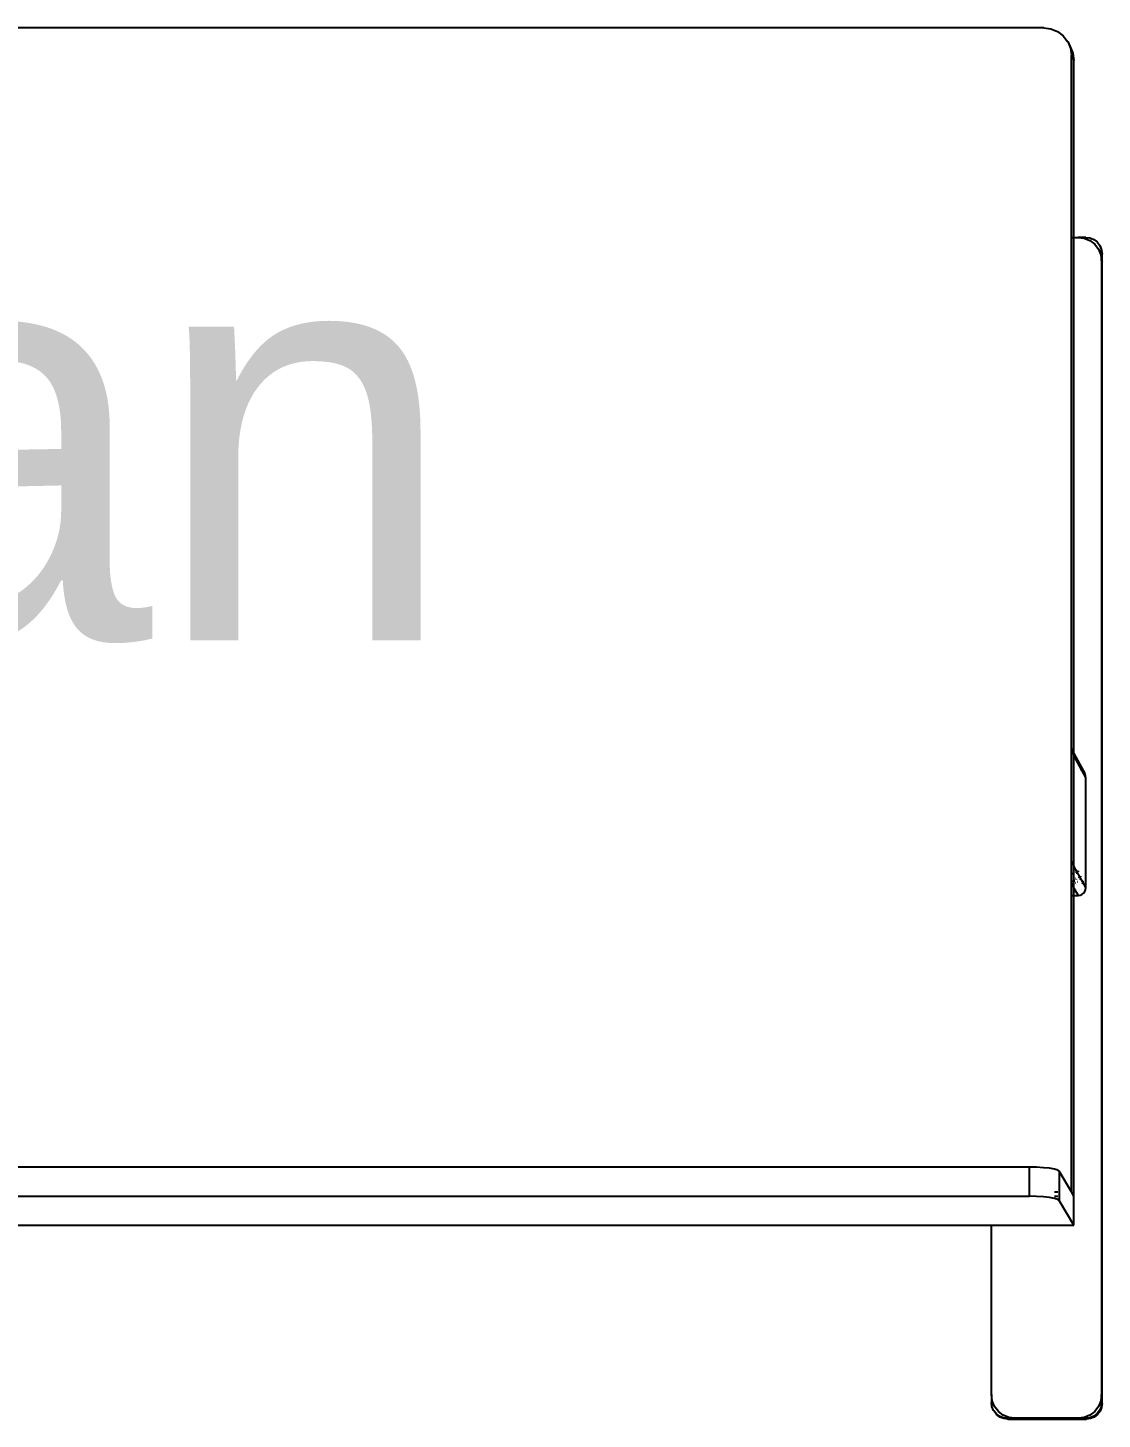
# Model space of a CAD drawing. Extents: x -4.2 to 4.2, y -5.7 to 5.7.
# Drawn here: x -2.51 to -1.984, y 3.302 to 3.983 of the extents above; entities that cross this region are included whole.
import ezdxf

# ---------------------------------------------------------------- set-up
doc = ezdxf.new("R2010")
doc.units = 0
doc.layers.get('0').update_dxf_attribs({"linetype": 'CONTINUOUS'})

msp = doc.modelspace()

# ---------------------------------------------------------------- linework, layer by layer
for p, q in [((-2.0127, 3.98317), (-2.9599, 3.98317)), ((-2.0127, 3.98317), (-2.00922, 3.98271)), ((-2.00922, 3.98271), (-2.00597, 3.98137)), ((-2.00597, 3.98137), (-2.00318, 3.97923)), ((-2.00318, 3.97923), (-2.00104, 3.97644)), ((-2.00103, 3.97641), (-2.00104, 3.97644)), ((-2.00103, 3.97641), (-1.99978, 3.97394)), ((-2.00103, 3.97641), (-1.9997, 3.97319)), ((-1.99978, 3.97394), (-1.99844, 3.97069)), ((-1.9997, 3.97319), (-1.99968, 3.97317)), ((-1.99968, 3.97317), (-1.99924, 3.96971)), ((-1.99923, 3.96968), (-1.99924, 3.96971)), ((-1.99924, 3.88055), (-1.99923, 3.96968)), ((-1.99923, 3.96968), (-1.99798, 3.96721)), ((-1.99844, 3.97069), (-1.99798, 3.96721)), ((-1.99798, 3.88055), (-1.99798, 3.96721)), ((-1.99924, 3.88055), (-1.99798, 3.88055)), ((-1.99916, 3.56583), (-1.99924, 3.88055)), ((-1.99798, 3.88055), (-1.99596, 3.88055)), ((-1.99798, 3.6277), (-1.99798, 3.88055)), ((-1.99596, 3.88055), (-1.99297, 3.88016)), ((-1.99211, 3.88055), (-1.99596, 3.88055)), ((-1.99297, 3.88016), (-1.99018, 3.879)), ((-1.99211, 3.88055), (-1.99011, 3.88029)), ((-1.99018, 3.879), (-1.98778, 3.87717)), ((-1.99011, 3.88029), (-1.98825, 3.87952)), ((-1.98825, 3.87952), (-1.98666, 3.87829)), ((-1.98666, 3.87829), (-1.98543, 3.8767)), ((-1.98778, 3.87717), (-1.98595, 3.87477)), ((-1.98595, 3.87477), (-1.98479, 3.87198)), ((-1.98543, 3.8767), (-1.98527, 3.87632)), ((-1.98527, 3.87632), (-1.98516, 3.87617)), ((-1.98527, 3.87632), (-1.98466, 3.87484)), ((-1.98516, 3.87617), (-1.98439, 3.87432)), ((-1.98479, 3.87198), (-1.9844, 3.86899)), ((-1.98466, 3.87484), (-1.9844, 3.87284)), ((-1.9844, 3.87284), (-1.98413, 3.87232)), ((-1.9844, 3.8705), (-1.9844, 3.87284)), ((-1.98413, 3.86846), (-1.9844, 3.8705)), ((-1.9844, 3.86899), (-1.9844, 3.8705)), ((-1.98439, 3.87432), (-1.98413, 3.87232)), ((-1.98413, 3.86846), (-1.98413, 3.87232)), ((-1.9844, 3.86899), (-1.98413, 3.86846)), ((-1.9844, 3.86899), (-1.9844, 3.31376)), ((-1.98413, 3.31331), (-1.98413, 3.86846)), ((-1.99924, 3.62999), (-1.99798, 3.6277)), ((-1.99924, 3.629), (-1.99798, 3.62671)), ((-1.99798, 3.6277), (-1.99262, 3.61798)), ((-1.99798, 3.62671), (-1.99798, 3.6277)), ((-1.99211, 3.61605), (-1.99798, 3.62671)), ((-1.99798, 3.57257), (-1.99798, 3.62671)), ((-1.99441, 3.61954), (-1.99447, 3.61957)), ((-1.99431, 3.6195), (-1.99438, 3.61953)), ((-1.99423, 3.61947), (-1.99428, 3.61949)), ((-1.99224, 3.61705), (-1.99262, 3.61798)), ((-1.99211, 3.61605), (-1.99224, 3.61705)), ((-1.99211, 3.56207), (-1.99211, 3.61605)), ((-1.99924, 3.57482), (-1.99798, 3.57257)), ((-1.99211, 3.56207), (-1.99798, 3.57257)), ((-1.99798, 3.56601), (-1.99798, 3.57257)), ((-1.9978, 3.571), (-1.99772, 3.571)), ((-1.99772, 3.571), (-1.99767, 3.57098)), ((-1.99924, 3.5701), (-1.99909, 3.57012)), ((-1.9992, 3.56411), (-1.99924, 3.56412)), ((-1.99924, 3.56408), (-1.9992, 3.56411)), ((-1.99917, 3.56405), (-1.99924, 3.56408)), ((-1.99924, 3.56346), (-1.99924, 3.56408)), ((-1.99924, 3.56408), (-1.99888, 3.56343)), ((-1.99922, 3.57003), (-1.99905, 3.57006)), ((-1.9992, 3.56411), (-1.99916, 3.56583)), ((-1.99916, 3.56411), (-1.9992, 3.56411)), ((-1.99913, 3.56405), (-1.99917, 3.56405)), ((-1.99901, 3.56581), (-1.99916, 3.56583)), ((-1.99908, 3.56978), (-1.99892, 3.56981)), ((-1.999, 3.56963), (-1.99885, 3.56965)), ((-1.99863, 3.56512), (-1.99877, 3.56513)), ((-1.99861, 3.56893), (-1.99846, 3.56895)), ((-1.99814, 3.56421), (-1.99824, 3.56419)), ((-1.99808, 3.56409), (-1.99818, 3.56407)), ((-1.99804, 3.56403), (-1.99814, 3.56401)), ((-1.99798, 3.56601), (-1.99809, 3.56596)), ((-1.99798, 3.56182), (-1.99798, 3.56601)), ((-1.9976, 3.56531), (-1.9977, 3.56527)), ((-1.99723, 3.5667), (-1.9973, 3.5666)), ((-1.99716, 3.5645), (-1.99725, 3.56446)), ((-1.9971, 3.5644), (-1.99719, 3.56436)), ((-1.99717, 3.56988), (-1.99707, 3.56984)), ((-1.99707, 3.56434), (-1.99716, 3.5643)), ((-1.99713, 3.56982), (-1.99704, 3.56978)), ((-1.99707, 3.56984), (-1.99703, 3.56982)), ((-1.99704, 3.56978), (-1.997, 3.56976)), ((-1.99684, 3.56599), (-1.99691, 3.5659)), ((-1.99688, 3.56937), (-1.99673, 3.56926)), ((-1.99681, 3.56385), (-1.99688, 3.56381)), ((-1.99637, 3.56508), (-1.99642, 3.56503)), ((-1.9963, 3.56498), (-1.99636, 3.56493)), ((-1.99626, 3.56492), (-1.99633, 3.56487)), ((-1.99622, 3.57025), (-1.99596, 3.57006)), ((-1.99599, 3.56442), (-1.99605, 3.56437)), ((-1.99596, 3.57006), (-1.99581, 3.56988)), ((-1.99563, 3.56726), (-1.99561, 3.56713)), ((-1.99561, 3.56713), (-1.99561, 3.5671)), ((-1.99542, 3.56688), (-1.99547, 3.56684)), ((-1.99547, 3.56684), (-1.99543, 3.56678)), ((-1.99546, 3.56694), (-1.99542, 3.56688)), ((-1.99495, 3.56602), (-1.99498, 3.56596)), ((-1.99479, 3.56773), (-1.99473, 3.56738)), ((-1.99473, 3.56738), (-1.99474, 3.5673)), ((-1.99388, 3.5658), (-1.99388, 3.56559)), ((-1.99388, 3.56406), (-1.99388, 3.564)), ((-1.99357, 3.56517), (-1.99357, 3.56499)), ((-1.99888, 3.56343), (-1.99924, 3.56346)), ((-1.99924, 3.55821), (-1.99924, 3.56346)), ((-1.99924, 3.55821), (-1.99798, 3.55821)), ((-1.99923, 3.4131), (-1.99924, 3.55821)), ((-1.99924, 3.41313), (-1.99924, 3.55821)), ((-1.99879, 3.56342), (-1.99888, 3.56343)), ((-1.99888, 3.56343), (-1.99798, 3.56182)), ((-1.99798, 3.55821), (-1.99798, 3.56182)), ((-1.99798, 3.56182), (-1.99708, 3.56022)), ((-1.99798, 3.55821), (-1.99596, 3.55821)), ((-1.99798, 3.41098), (-1.99798, 3.55821)), ((-1.99776, 3.5635), (-1.99785, 3.56348)), ((-1.99708, 3.56022), (-1.99763, 3.56022)), ((-1.99676, 3.55968), (-1.99718, 3.55968)), ((-1.99705, 3.56022), (-1.99708, 3.56022)), ((-1.99708, 3.56022), (-1.99676, 3.55968)), ((-1.99676, 3.55968), (-1.99596, 3.55821)), ((-1.996, 3.56025), (-1.99603, 3.56025)), ((-1.99596, 3.55821), (-1.99497, 3.55835)), ((-1.99503, 3.56057), (-1.99506, 3.56055)), ((-1.99497, 3.55835), (-1.99404, 3.55873)), ((-1.99429, 3.56129), (-1.99431, 3.56126)), ((-1.99404, 3.55873), (-1.99324, 3.55934)), ((-1.99357, 3.56351), (-1.99357, 3.56346)), ((-1.99324, 3.55934), (-1.99262, 3.56014)), ((-1.99262, 3.56014), (-1.99224, 3.56107)), ((-1.99224, 3.56107), (-1.99211, 3.56207)), ((-2.01982, 3.4252), (-3.10514, 3.4252)), ((-2.01628, 3.42513), (-2.01982, 3.4252)), ((-2.01982, 3.4252), (-2.01982, 3.41089)), ((-2.0129, 3.42492), (-2.01628, 3.42513)), ((-2.00992, 3.4246), (-2.0129, 3.42492)), ((-2.00753, 3.42418), (-2.00992, 3.4246)), ((-2.00589, 3.4237), (-2.00753, 3.42418)), ((-2.00513, 3.42317), (-2.00589, 3.4237)), ((-2.00513, 3.42317), (-2.00513, 3.40888)), ((-1.99924, 3.41313), (-2.00513, 3.42317)), ((-3.10514, 3.41089), (-2.01982, 3.41089)), ((-2.01628, 3.41083), (-2.01982, 3.41089)), ((-2.0129, 3.41062), (-2.01628, 3.41083)), ((-2.00992, 3.4103), (-2.0129, 3.41062)), ((-2.00753, 3.40989), (-2.00992, 3.4103)), ((-2.00753, 3.41313), (-2.00589, 3.41313)), ((-2.00753, 3.41098), (-2.00589, 3.41098)), ((-2.00589, 3.4094), (-2.00753, 3.40989)), ((-2.00513, 3.40888), (-2.00589, 3.4094)), ((-1.99798, 3.39673), (-2.00513, 3.40888)), ((-1.99923, 3.4131), (-1.99924, 3.41313)), ((-1.99798, 3.41098), (-1.99923, 3.4131)), ((-1.99798, 3.39673), (-1.99798, 3.41098)), ((-2.92558, 3.39673), (-2.03838, 3.39673)), ((-2.03838, 3.31376), (-2.03838, 3.39673)), ((-2.03838, 3.39673), (-1.99798, 3.39673)), ((-2.03798, 3.31077), (-2.03838, 3.31376)), ((-2.03838, 3.31376), (-2.03838, 3.3099)), ((-1.9844, 3.31376), (-1.98479, 3.31077)), ((-1.98413, 3.31331), (-1.9844, 3.31376)), ((-1.9844, 3.31128), (-1.9844, 3.31376)), ((-1.9844, 3.31128), (-1.98413, 3.31331)), ((-1.98413, 3.30946), (-1.98413, 3.31331)), ((-2.03811, 3.30791), (-2.03838, 3.3099)), ((-2.03734, 3.30605), (-2.03811, 3.30791)), ((-2.03683, 3.30798), (-2.03798, 3.31077)), ((-2.03715, 3.30579), (-2.03734, 3.30605)), ((-2.03707, 3.3056), (-2.03715, 3.30579)), ((-2.03612, 3.30445), (-2.03715, 3.30579)), ((-2.03584, 3.30401), (-2.03707, 3.3056)), ((-2.03499, 3.30558), (-2.03683, 3.30798)), ((-2.03259, 3.30374), (-2.03499, 3.30558)), ((-1.98778, 3.30558), (-1.99018, 3.30374)), ((-1.98595, 3.30798), (-1.98778, 3.30558)), ((-1.98543, 3.30605), (-1.98666, 3.30445)), ((-1.98516, 3.3056), (-1.98639, 3.30401)), ((-1.98479, 3.31077), (-1.98595, 3.30798)), ((-1.98466, 3.30791), (-1.98543, 3.30605)), ((-1.98439, 3.30746), (-1.98516, 3.3056)), ((-1.9844, 3.3099), (-1.98466, 3.30791)), ((-1.9844, 3.3099), (-1.9844, 3.31128)), ((-1.9844, 3.3099), (-1.98413, 3.30946)), ((-1.98413, 3.30946), (-1.98439, 3.30746)), ((-2.03452, 3.30323), (-2.03612, 3.30445)), ((-2.03425, 3.30278), (-2.03584, 3.30401)), ((-2.03266, 3.30246), (-2.03452, 3.30323)), ((-2.03239, 3.30201), (-2.03425, 3.30278)), ((-2.03067, 3.30219), (-2.03266, 3.30246)), ((-2.0298, 3.30259), (-2.03259, 3.30374)), ((-2.03039, 3.30175), (-2.03239, 3.30201)), ((-2.03067, 3.30219), (-2.03039, 3.30175)), ((-2.03067, 3.30219), (-2.02681, 3.30219)), ((-2.03039, 3.30175), (-2.02654, 3.30175)), ((-2.02681, 3.30219), (-2.0298, 3.30259)), ((-1.99596, 3.30219), (-2.02681, 3.30219)), ((-2.02681, 3.30219), (-2.02654, 3.30175)), ((-2.02654, 3.30175), (-1.99569, 3.30175)), ((-1.99297, 3.30259), (-1.99596, 3.30219)), ((-1.99596, 3.30219), (-1.99569, 3.30175)), ((-1.99596, 3.30219), (-1.99211, 3.30219)), ((-1.99569, 3.30175), (-1.99184, 3.30175)), ((-1.99018, 3.30374), (-1.99297, 3.30259)), ((-1.99011, 3.30246), (-1.99211, 3.30219)), ((-1.99211, 3.30219), (-1.99184, 3.30175)), ((-1.98984, 3.30201), (-1.99184, 3.30175)), ((-1.98825, 3.30323), (-1.99011, 3.30246)), ((-1.98798, 3.30278), (-1.98984, 3.30201)), ((-1.98666, 3.30445), (-1.98825, 3.30323)), ((-1.98639, 3.30401), (-1.98798, 3.30278))]:
    msp.add_line(p, q)

# ---------------------------------------------------------------- texts
msp.add_text('Ryan', height=0.2).set_placement((-2.92505, 3.68325))

doc.saveas('drawing.dxf')
